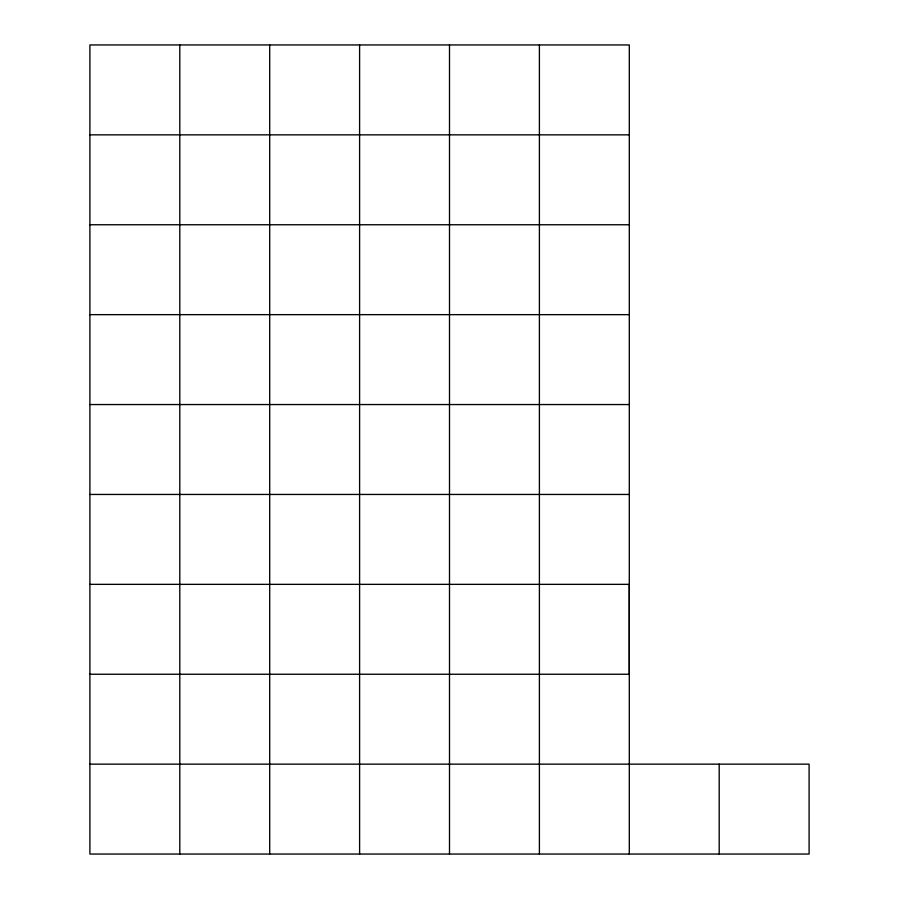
<?xml version="1.0" encoding="UTF-8"?>
<svg xmlns="http://www.w3.org/2000/svg" width="899" height="899" viewBox="0 0 899 899"><rect width="100%" height="100%" fill="white"/><g stroke="black" fill="none" stroke-linecap="round" stroke-linejoin="round"><path stroke-width="1.35" d="M89.9 134.85L629.3 134.85M89.9 224.75L629.3 224.75M89.9 314.65L629.3 314.65M89.9 404.55L629.3 404.55M89.9 494.45L629.3 494.45M89.9 584.35L629.3 584.35L629.3 674.25L89.9 674.25M89.9 764.15L809.1 764.15L809.1 854.05L89.9 854.05L89.9 44.95L629.3 44.95L629.3 854.05M719.2 764.15L719.2 854.05M539.4 44.95L539.4 854.05M449.5 44.95L449.5 854.05M359.6 44.95L359.6 854.05M269.7 44.95L269.7 854.05M179.8 44.95L179.8 854.05"/></g></svg>
